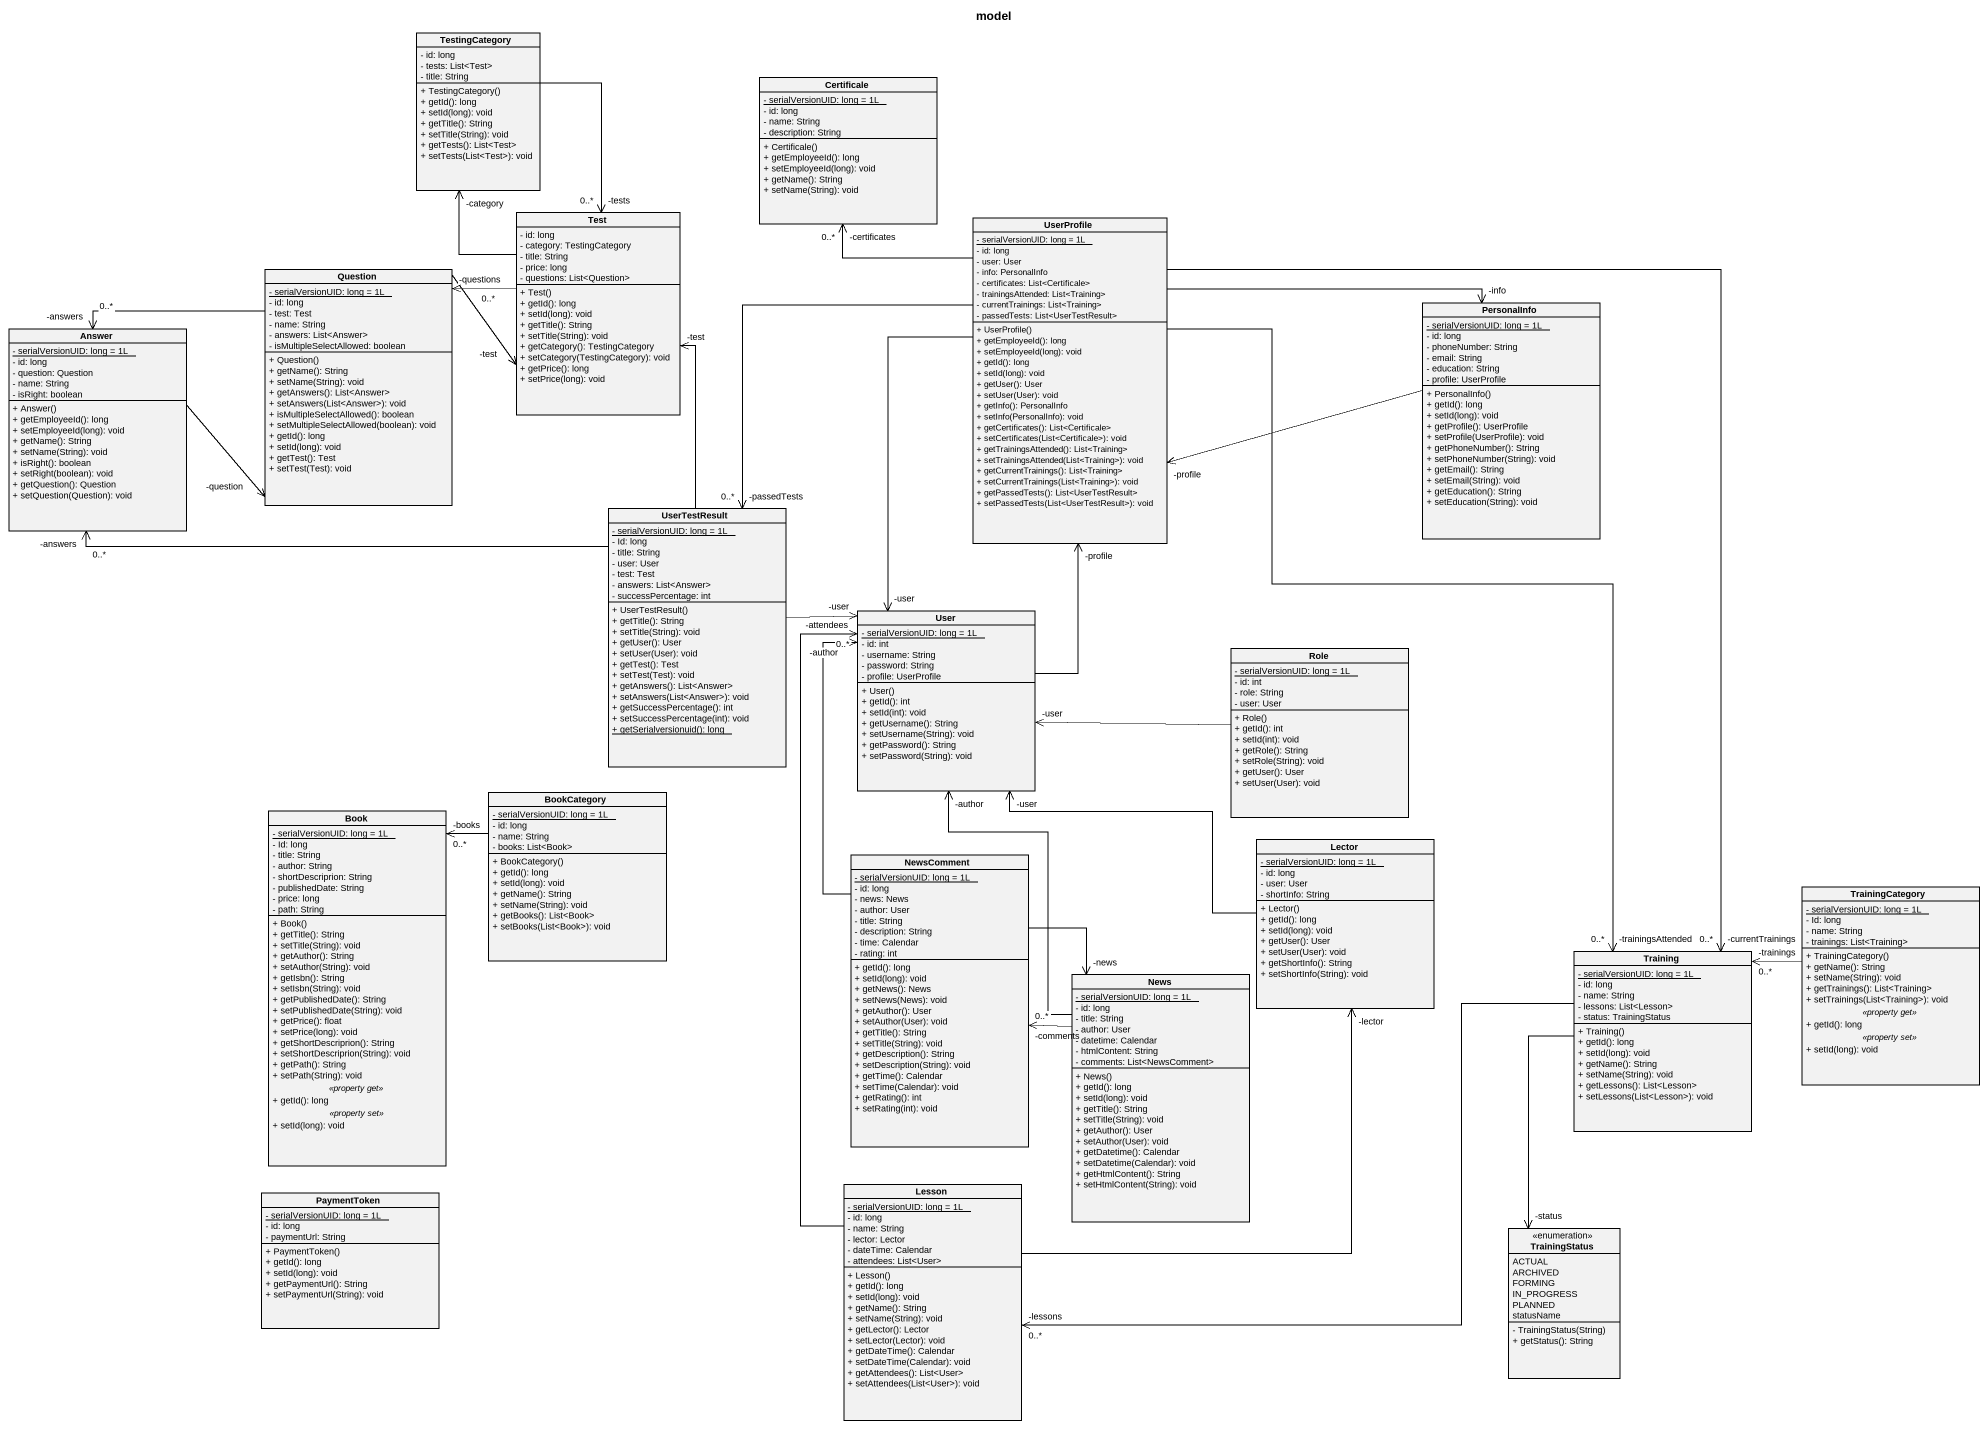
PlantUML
@startuml
title model
hide circle
hide empty members
skinparam classAttributeIconSize 0
class TestingCategory {
  - id: long
  - tests: List<Test>
  - title: String
  + TestingCategory()
  + getId(): long
  + setId(long): void
  + getTitle(): String
  + setTitle(String): void
  + getTests(): List<Test>
  + setTests(List<Test>): void
}
class Certificale {
  {static} - serialVersionUID: long = 1L
  - id: long
  - name: String
  - description: String
  + Certificale()
  + getEmployeeId(): long
  + setEmployeeId(long): void
  + getName(): String
  + setName(String): void
}
class Test {
  - id: long
  - category: TestingCategory
  - title: String
  - price: long
  - questions: List<Question>
  + Test()
  + getId(): long
  + setId(long): void
  + getTitle(): String
  + setTitle(String): void
  + getCategory(): TestingCategory
  + setCategory(TestingCategory): void
  + getPrice(): long
  + setPrice(long): void
}
class UserProfile {
  {static} - serialVersionUID: long = 1L
  - id: long
  - user: User
  - info: PersonalInfo
  - certificates: List<Certificale>
  - trainingsAttended: List<Training>
  - currentTrainings: List<Training>
  - passedTests: List<UserTestResult>
  + UserProfile()
  + getEmployeeId(): long
  + setEmployeeId(long): void
  + getId(): long
  + setId(long): void
  + getUser(): User
  + setUser(User): void
  + getInfo(): PersonalInfo
  + setInfo(PersonalInfo): void
  + getCertificates(): List<Certificale>
  + setCertificates(List<Certificale>): void
  + getTrainingsAttended(): List<Training>
  + setTrainingsAttended(List<Training>): void
  + getCurrentTrainings(): List<Training>
  + setCurrentTrainings(List<Training>): void
  + getPassedTests(): List<UserTestResult>
  + setPassedTests(List<UserTestResult>): void
}
class Question {
  {static} - serialVersionUID: long = 1L
  - id: long
  - test: Test
  - name: String
  - answers: List<Answer>
  - isMultipleSelectAllowed: boolean
  + Question()
  + getName(): String
  + setName(String): void
  + getAnswers(): List<Answer>
  + setAnswers(List<Answer>): void
  + isMultipleSelectAllowed(): boolean
  + setMultipleSelectAllowed(boolean): void
  + getId(): long
  + setId(long): void
  + getTest(): Test
  + setTest(Test): void
}
class PersonalInfo {
  {static} - serialVersionUID: long = 1L
  - id: long
  - phoneNumber: String
  - email: String
  - education: String
  - profile: UserProfile
  + PersonalInfo()
  + getId(): long
  + setId(long): void
  + getProfile(): UserProfile
  + setProfile(UserProfile): void
  + getPhoneNumber(): String
  + setPhoneNumber(String): void
  + getEmail(): String
  + setEmail(String): void
  + getEducation(): String
  + setEducation(String): void
}
class Answer {
  {static} - serialVersionUID: long = 1L
  - id: long
  - question: Question
  - name: String
  - isRight: boolean
  + Answer()
  + getEmployeeId(): long
  + setEmployeeId(long): void
  + getName(): String
  + setName(String): void
  + isRight(): boolean
  + setRight(boolean): void
  + getQuestion(): Question
  + setQuestion(Question): void
}
class UserTestResult {
  {static} - serialVersionUID: long = 1L
  - Id: long
  - title: String
  - user: User
  - test: Test
  - answers: List<Answer>
  - successPercentage: int
  + UserTestResult()
  + getTitle(): String
  + setTitle(String): void
  + getUser(): User
  + setUser(User): void
  + getTest(): Test
  + setTest(Test): void
  + getAnswers(): List<Answer>
  + setAnswers(List<Answer>): void
  + getSuccessPercentage(): int
  + setSuccessPercentage(int): void
  {static} + getSerialversionuid(): long
}
class User {
  {static} - serialVersionUID: long = 1L
  - id: int
  - username: String
  - password: String
  - profile: UserProfile
  + User()
  + getId(): int
  + setId(int): void
  + getUsername(): String
  + setUsername(String): void
  + getPassword(): String
  + setPassword(String): void
}
class Role {
  {static} - serialVersionUID: long = 1L
  - id: int
  - role: String
  - user: User
  + Role()
  + getId(): int
  + setId(int): void
  + getRole(): String
  + setRole(String): void
  + getUser(): User
  + setUser(User): void
}
class Book {
  {static} - serialVersionUID: long = 1L
  - Id: long
  - title: String
  - author: String
  - shortDescriprion: String
  - publishedDate: String
  - price: long
  - path: String
  --
  + Book()
  + getTitle(): String
  + setTitle(String): void
  + getAuthor(): String
  + setAuthor(String): void
  + getIsbn(): String
  + setIsbn(String): void
  + getPublishedDate(): String
  + setPublishedDate(String): void
  + getPrice(): float
  + setPrice(long): void
  + getShortDescriprion(): String
  + setShortDescriprion(String): void
  + getPath(): String
  + setPath(String): void
  .. <<property get>> ..
  + getId(): long
  .. <<property set>> ..
  + setId(long): void
}
class BookCategory {
  {static} - serialVersionUID: long = 1L
  - id: long
  - name: String
  - books: List<Book>
  + BookCategory()
  + getId(): long
  + setId(long): void
  + getName(): String
  + setName(String): void
  + getBooks(): List<Book>
  + setBooks(List<Book>): void
}
class NewsComment {
  {static} - serialVersionUID: long = 1L
  - id: long
  - news: News
  - author: User
  - title: String
  - description: String
  - time: Calendar
  - rating: int
  + getId(): long
  + setId(long): void
  + getNews(): News
  + setNews(News): void
  + getAuthor(): User
  + setAuthor(User): void
  + getTitle(): String
  + setTitle(String): void
  + getDescription(): String
  + setDescription(String): void
  + getTime(): Calendar
  + setTime(Calendar): void
  + getRating(): int
  + setRating(int): void
}
class Lector {
  {static} - serialVersionUID: long = 1L
  - id: long
  - user: User
  - shortInfo: String
  + Lector()
  + getId(): long
  + setId(long): void
  + getUser(): User
  + setUser(User): void
  + getShortInfo(): String
  + setShortInfo(String): void
}
class TrainingCategory {
  {static} - serialVersionUID: long = 1L
  - Id: long
  - name: String
  - trainings: List<Training>
  --
  + TrainingCategory()
  + getName(): String
  + setName(String): void
  + getTrainings(): List<Training>
  + setTrainings(List<Training>): void
  .. <<property get>> ..
  + getId(): long
  .. <<property set>> ..
  + setId(long): void
}
class News {
  {static} - serialVersionUID: long = 1L
  - id: long
  - title: String
  - author: User
  - datetime: Calendar
  - htmlContent: String
  - comments: List<NewsComment>
  + News()
  + getId(): long
  + setId(long): void
  + getTitle(): String
  + setTitle(String): void
  + getAuthor(): User
  + setAuthor(User): void
  + getDatetime(): Calendar
  + setDatetime(Calendar): void
  + getHtmlContent(): String
  + setHtmlContent(String): void
}
class Training {
  {static} - serialVersionUID: long = 1L
  - id: long
  - name: String
  - lessons: List<Lesson>
  - status: TrainingStatus
  + Training()
  + getId(): long
  + setId(long): void
  + getName(): String
  + setName(String): void
  + getLessons(): List<Lesson>
  + setLessons(List<Lesson>): void
}
class PaymentToken {
  {static} - serialVersionUID: long = 1L
  - id: long
  - paymentUrl: String
  + PaymentToken()
  + getId(): long
  + setId(long): void
  + getPaymentUrl(): String
  + setPaymentUrl(String): void
}
class Lesson {
  {static} - serialVersionUID: long = 1L
  - id: long
  - name: String
  - lector: Lector
  - dateTime: Calendar
  - attendees: List<User>
  + Lesson()
  + getId(): long
  + setId(long): void
  + getName(): String
  + setName(String): void
  + getLector(): Lector
  + setLector(Lector): void
  + getDateTime(): Calendar
  + setDateTime(Calendar): void
  + getAttendees(): List<User>
  + setAttendees(List<User>): void
}
enum TrainingStatus {
  ACTUAL
  ARCHIVED
  FORMING
  IN_PROGRESS
  PLANNED
  statusName
  - TrainingStatus(String)
  + getStatus(): String
}
TestingCategory --> "-tests\n0..*" Test
Test -up-> "-category" TestingCategory
Test -left-> "-questions\n0..*" Question
UserProfile -up-> "-certificates\n0..*" Certificale
UserProfile -right-> "-info" PersonalInfo
UserProfile --> "-passedTests\n0..*" UserTestResult
UserProfile --> "-user" User
UserProfile --> "-currentTrainings\n0..*" Training
UserProfile --> "-trainingsAttended\n0..*" Training
Question -right-> "-test" Test
Question -left-> "-answers\n0..*" Answer
PersonalInfo -left-> "-profile" UserProfile
Answer -right-> "-question" Question
UserTestResult -up-> "-test" Test
UserTestResult -left-> "-answers\n0..*" Answer
UserTestResult -right-> "-user" User
User -up-> "-profile" UserProfile
Role -left-> "-user" User
BookCategory -left-> "-books\n0..*" Book
NewsComment -up-> "-author" User
NewsComment -right-> "-news" News
Lector -left-> "-user" User
TrainingCategory -left-> "-trainings\n0..*" Training
News -up-> "-author" User
News -left-> "-comments\n0..*" NewsComment
Training -left-> "-lessons\n0..*" Lesson
Training --> "-status" TrainingStatus
Lesson -up-> "-attendees\n0..*" User
Lesson -up-> "-lector" Lector
@enduml
